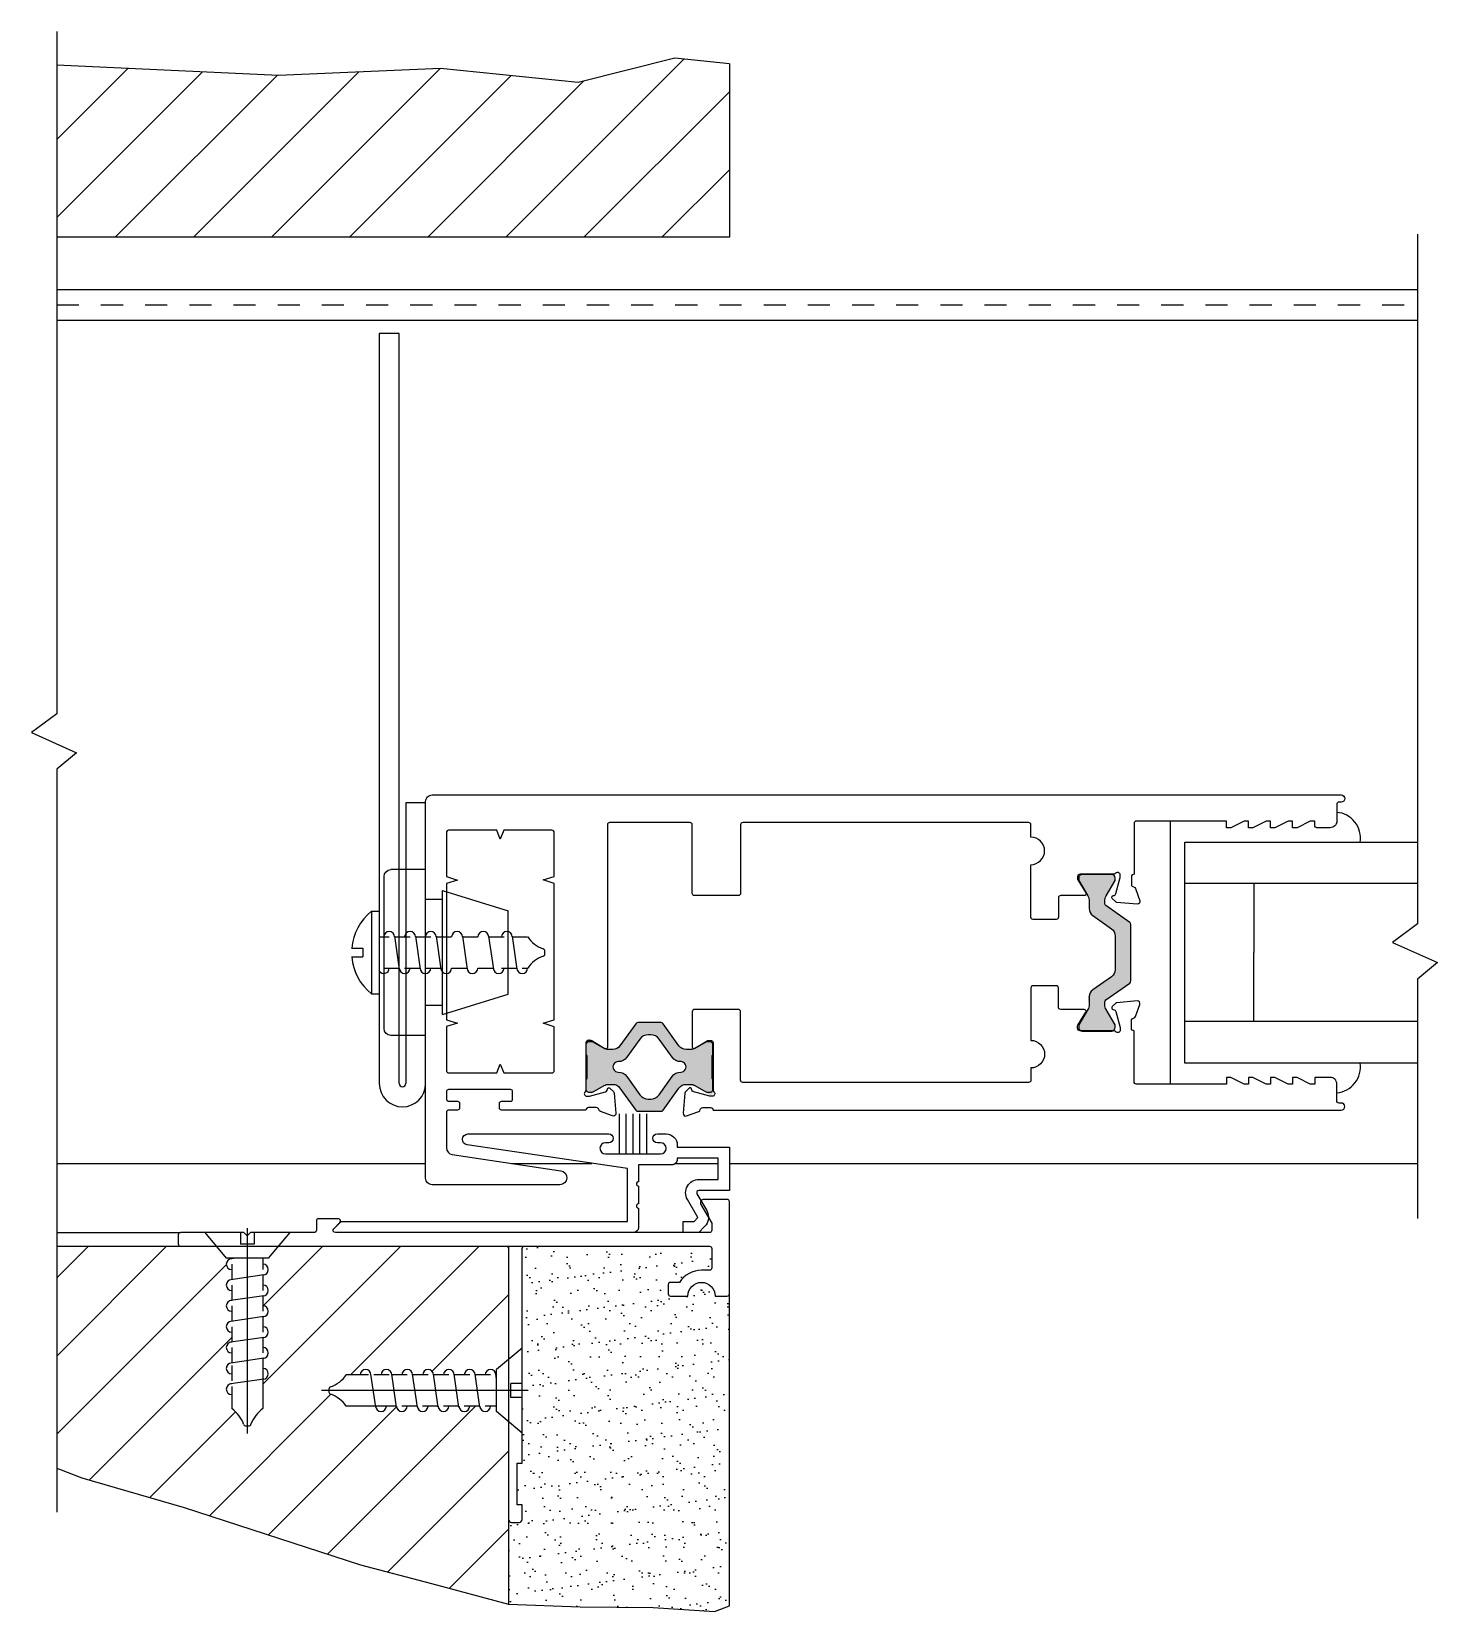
# Model space of a CAD drawing. Extents: x -7.7 to 55.8, y -21.7 to 30.1.
# Drawn here: x -6.02 to 0.35, y -21.69 to -14.54 of the extents above; entities that cross this region are included whole.
import ezdxf

# ---------------------------------------------------------------- set-up
doc = ezdxf.new("R2010")
doc.units = 0
doc.header["$LTSCALE"] = 0.25
doc.header["$MEASUREMENT"] = 0
doc.linetypes.add('HIDDEN', pattern=[0.375, 0.25, -0.125])
doc.layers.get('0').update_dxf_attribs({"linetype": 'CONTINUOUS'})
for name, color, linetype in [('ALUM-RED', 1, 'CONTINUOUS'), ('FRAME', 1, 'CONTINUOUS'), ('GLASS-VINYL', 7, 'CONTINUOUS'), ('I-STRUT', 7, 'CONTINUOUS'), ('MISC', 7, 'CONTINUOUS'), ('SILL-PAN', 7, 'CONTINUOUS'), ('VENT', 5, 'CONTINUOUS')]:
    doc.layers.add(name, color=color, linetype=linetype)

# ---------------------------------------------------------------- blocks, each defined once
blk = doc.blocks.new('A$C72B7364F')
at = {"linetype": 'Continuous'}
for p, q in [((0.0224, 0.0935), (0.0313, 0.0935)), ((0.0224, 0.0935), (0.0224, 0)), ((0.0313, 0.0935), (0.0313, 0)), ((0.0313, 0.0644), (0.0425, 0.0644)), ((0.0485, 0.0654), (0.0539, 0.028)), ((0.0487, 0.0644), (0.0661, 0.0644)), ((0.0721, 0.0654), (0.0775, 0.028)), ((0.0723, 0.0644), (0.0896, 0.0644)), ((0.0956, 0.0654), (0.1011, 0.028)), ((0.0958, 0.0644), (0.1132, 0.0644)), ((0.1253, 0.0654), (0.1307, 0.028)), ((0.1255, 0.0644), (0.1429, 0.0644)), ((0.155, 0.0654), (0.1604, 0.028)), ((0.1552, 0.0644), (0.1725, 0.0644)), ((0.1817, 0.0654), (0.1871, 0.028)), ((0.1819, 0.0644), (0.1992, 0.0644)), ((0, 0.0517), (0.0125, 0.0517)), ((0, 0.0418), (0.0125, 0.0418)), ((0.0125, 0.0517), (0.0125, 0.0418)), ((0.2188, 0.0451), (0.2188, 0.0484)), ((0.0364, 0.0291), (0.0539, 0.0291)), ((0.06, 0.0291), (0.0774, 0.0291)), ((0.0835, 0.0291), (0.101, 0.0291)), ((0.1132, 0.0291), (0.1306, 0.0291)), ((0.1429, 0.0291), (0.1603, 0.0291)), ((0.1696, 0.0291), (0.187, 0.0291)), ((0.1931, 0.0291), (0.1992, 0.0291)), ((0.0224, 0), (0.0313, 0))]:
    blk.add_line(p, q, dxfattribs=at)
for centre, radius, start, end in [((0.0599, 0.0467), 0.0599, 128.718, 175.226), ((0.0425, 0.0644), 0.00611, 0, 180), ((0.0661, 0.0644), 0.00611, 0, 180), ((0.0896, 0.0644), 0.00611, 0, 180), ((0.1193, 0.0644), 0.00611, 0, 180), ((0.149, 0.0644), 0.00611, 0, 180), ((0.1757, 0.0644), 0.00611, 0, 180), ((0.2302, 0.0864), 0.038, 215.4362, 249.2949), ((0.0599, 0.0467), 0.0599, 184.774, 231.282), ((0.2302, 0.0071), 0.038, 110.7051, 144.5638), ((0.2163, 0.0484), 0.00249, 0, 78.2349), ((0.2163, 0.0451), 0.00249, 281.7651, 0), ((0.0364, 0.0291), 0.00611, 212.4827, 0), ((0.06, 0.0291), 0.00611, 180, 0), ((0.06, 0.0291), 0.00611, 180, 0), ((0.0835, 0.0291), 0.00611, 180, 0), ((0.1071, 0.0291), 0.00611, 180, 0), ((0.1071, 0.0291), 0.00611, 180, 0), ((0.1367, 0.0291), 0.00611, 180, 0), ((0.1367, 0.0291), 0.00611, 180, 0), ((0.1664, 0.0291), 0.00611, 180, 0), ((0.1664, 0.0291), 0.00611, 180, 0), ((0.1931, 0.0291), 0.00611, 180, 0)]:
    blk.add_arc(centre, radius, start, end, dxfattribs=at)
blk = doc.blocks.new('A$C02B45EA9')
for p, q in [((0, 0.9089), (0.0973, 0.793)), ((0.1611, 0.9089), (0, 0.9089)), ((0.1611, 0.9089), (0.1611, 0.8568)), ((0.1924, 0.9287), (0.1924, 0)), ((0.2237, 0.9089), (0.2237, 0.8568)), ((0.3848, 0.9089), (0.2237, 0.9089)), ((0.3848, 0.9089), (0.2875, 0.793)), ((0.2875, 0.793), (0.0973, 0.793)), ((0.2237, 0.8568), (0.1611, 0.8568))]:
    blk.add_line(p, q)
at = {"linetype": 'Continuous'}
for p, q in [((0.142, 0.793), (0.1176, 0.7896)), ((0.1218, 0.793), (0.1218, 0.7899)), ((0.263, 0.793), (0.263, 0.7411)), ((0.2672, 0.717), (0.1176, 0.6953)), ((0.1218, 0.7655), (0.1218, 0.6957)), ((0.263, 0.7162), (0.263, 0.6468)), ((0.1218, 0.6712), (0.1218, 0.6014)), ((0.2672, 0.6227), (0.1176, 0.601)), ((0.1218, 0.5769), (0.1218, 0.5071)), ((0.263, 0.622), (0.263, 0.5525)), ((0.2672, 0.5284), (0.1176, 0.5067)), ((0.263, 0.5277), (0.263, 0.4582)), ((0.2672, 0.4342), (0.1176, 0.4125)), ((0.1218, 0.4827), (0.1218, 0.4128)), ((0.263, 0.4334), (0.263, 0.3639)), ((0.1218, 0.3884), (0.1218, 0.3186)), ((0.2672, 0.3399), (0.1176, 0.3182)), ((0.1218, 0.3071), (0.1218, 0.237)), ((0.263, 0.3391), (0.263, 0.237)), ((0.2672, 0.2456), (0.1176, 0.2239)), ((0.263, 0.2448), (0.263, 0.112)), ((0.1218, 0.2128), (0.1218, 0.112)), ((0.1856, 0.0339), (0.1992, 0.0339))]:
    blk.add_line(p, q, dxfattribs=at)
for centre, radius, start, end in [((0.1218, 0.7655), 0.0244, 90, 270), ((0.1218, 0.7655), 0.0244, 90, 270), ((0.263, 0.7411), 0.0244, 270, 90), ((0.1218, 0.6712), 0.0244, 90, 270), ((0.1218, 0.6712), 0.0244, 90, 270), ((0.263, 0.6468), 0.0244, 270, 90), ((0.1218, 0.5769), 0.0244, 90, 270), ((0.263, 0.5525), 0.0244, 270, 90), ((0.1218, 0.4827), 0.0244, 90, 270), ((0.1218, 0.4827), 0.0244, 90, 270), ((0.263, 0.4582), 0.0244, 270, 90), ((0.1218, 0.3884), 0.0244, 90, 270), ((0.263, 0.3639), 0.0244, 270, 90), ((0.1218, 0.2941), 0.0244, 90, 270), ((0.263, 0.2697), 0.0244, 270, 90), ((0.1218, 0.1998), 0.0244, 90, 270), ((0.0337, -0.0118), 0.152, 20.70508, 54.56379), ((0.3511, -0.0118), 0.152, 125.43621, 159.29492), ((0.1856, 0.0439), 0.00998, 191.76514, 270), ((0.1992, 0.0439), 0.00998, 270, 348.23486)]:
    blk.add_arc(centre, radius, start, end, dxfattribs=at)
blk = doc.blocks.new('A$C65D31368')
at = {"layer": 'MISC', "extrusion": (0, 0, -1), "xscale": 0.25, "yscale": 0.25, "zscale": -0.25}
blk.add_blockref('A$C02B45EA9', (-0.0962, 0), dxfattribs=at)
blk = doc.blocks.new('25064-18mmX6mm-I-STRUT')
at = {"layer": 'I-STRUT'}
h = blk.add_hatch(color=256, dxfattribs=at)
h.dxf.hatch_style = 1
h.paths.add_polyline_path([(-0.2205, 0.3535, 0.414214), (-0.2362, 0.3377, 0.469068), (-0.2352, 0.3257), (-0.189, 0.2457), (-0.189, 0.1993, 0.244698), (-0.1722, 0.167), (-0.0877, 0.1078, -0.244698), (-0.0709, 0.0756), (-0.0709, -0.0773, -0.244698), (-0.0877, -0.1095), (-0.1722, -0.1687, 0.384668), (-0.1922, -0.2176, -0.227519), (-0.1953, -0.2583), (-0.2352, -0.3274, 0.131652), (-0.2362, -0.3313, 0.640011), (-0.2205, -0.3552), (-0.0866, -0.3552, 0.414214), (-0.0709, -0.3394, 0.469068), (-0.0719, -0.3274), (-0.1181, -0.2474), (-0.1181, -0.2174), (-0.005, -0.1382, 0.244698), (0, -0.1285), (0, -0.1268), (0, 0.1268, 0.244698), (-0.005, 0.1365), (-0.1181, 0.2157), (-0.1181, 0.2457), (-0.0719, 0.3257, 0.131652), (-0.0709, 0.3296, 0.640011), (-0.0866, 0.3535)])
blk.add_lwpolyline([(0, -0.1299), (0, -0.1268), (0, 0.1268, 0.244698), (-0.005, 0.1365), (-0.1131, 0.2122, -0.244698), (-0.1181, 0.2218), (-0.1181, 0.233, -0.131652), (-0.1118, 0.2566), (-0.0719, 0.3257, 0.131652), (-0.0709, 0.3296), (-0.0709, 0.3377, 0.414214), (-0.0866, 0.3535), (-0.2205, 0.3535, 0.414214), (-0.2362, 0.3377), (-0.2362, 0.3296, 0.131652), (-0.2352, 0.3257), (-0.1953, 0.2566, -0.131652), (-0.189, 0.233), (-0.189, 0.1993, 0.244698), (-0.1722, 0.167), (-0.0877, 0.1078, -0.244698), (-0.0709, 0.0756), (-0.0709, -0.0773, -0.244698), (-0.0877, -0.1095), (-0.1722, -0.1687, 0.244698), (-0.189, -0.201), (-0.189, -0.2347, -0.131652), (-0.1953, -0.2583), (-0.2352, -0.3274, 0.131652), (-0.2362, -0.3313), (-0.2362, -0.3394, 0.414214), (-0.2205, -0.3552), (-0.0866, -0.3552, 0.414214), (-0.0709, -0.3394), (-0.0709, -0.3313, 0.131652), (-0.0719, -0.3274), (-0.1118, -0.2583, -0.131652), (-0.1181, -0.2347), (-0.1181, -0.2235, -0.244698), (-0.1131, -0.2139), (-0.005, -0.1382, 0.244698), (0, -0.1285)], format="xyb", dxfattribs=at)
blk = doc.blocks.new('25065-14.6mmX10.2mm-I-STRUT')
at = {"layer": 'I-STRUT'}
h = blk.add_hatch(color=256, dxfattribs=at)
h.dxf.hatch_style = 1
h.paths.add_polyline_path([(-0.2213, 0.1958, 0.242889), (-0.2309, 0.2008), (-0.2835, 0.2008), (-0.336, 0.2008, 0.242889), (-0.3456, 0.1958), (-0.417, 0.0953, -0.242889), (-0.4491, 0.0787), (-0.4802, 0.0787), (-0.5378, 0.112, 0.131652), (-0.5437, 0.1136, 1.253406), (-0.5709, 0.1018), (-0.5709, 0.0591), (-0.5708, 0.0584, 0.217301), (-0.5669, 0.0512), (-0.5669, -0.0512), (-0.5709, -0.1018, 0.414214), (-0.5591, -0.1136, 0.629762), (-0.5378, -0.112), (-0.4802, -0.0787), (-0.4491, -0.0787, -0.242889), (-0.417, -0.0953), (-0.3456, -0.1958, 0.242889), (-0.336, -0.2008), (-0.2835, -0.2008), (-0.2309, -0.2008, 0.242889), (-0.2213, -0.1958), (-0.1499, -0.0953, -0.242889), (-0.1178, -0.0787), (-0.0867, -0.0787), (-0.0291, -0.112, 0.131652), (-0.0232, -0.1136, 1.253406), (0.0039, -0.1018), (0.0039, -0.0591), (0.0039, -0.0584, 0.217301), (0, -0.0512), (0, 0.0512), (0.0039, 0.1018, 0.414214), (-0.0079, 0.1136, 0.629762), (-0.0291, 0.112), (-0.0867, 0.0787), (-0.1178, 0.0787, -0.242889), (-0.1499, 0.0953)])
h.paths.add_polyline_path([(-0.2392, 0.1261), (-0.1807, 0.0438, 0.244669), (-0.1419, 0.0239, -1.006741), (-0.1419, -0.0234, 0.244669), (-0.1807, -0.0432), (-0.2392, -0.1255, -0.242889), (-0.2777, -0.1454), (-0.2835, -0.1454), (-0.2892, -0.1454, -0.242889), (-0.3277, -0.1255), (-0.3862, -0.0432, 0.244669), (-0.425, -0.0234, -1.006741), (-0.425, 0.0239, 0.244669), (-0.3862, 0.0438), (-0.3277, 0.1261, -0.242889), (-0.2892, 0.1459), (-0.2835, 0.1459), (-0.2777, 0.1459, -0.242889)], flags=16)
for points in [[(-0.5709, -0.0591), (-0.5709, -0.1018, 0.414214), (-0.5591, -0.1136), (-0.5437, -0.1136, 0.131652), (-0.5378, -0.112), (-0.4893, -0.084, -0.131652), (-0.4697, -0.0787), (-0.4491, -0.0787, -0.242889), (-0.417, -0.0953), (-0.3456, -0.1958, 0.242889), (-0.336, -0.2008), (-0.2835, -0.2008), (-0.2309, -0.2008, 0.242889), (-0.2213, -0.1958), (-0.1499, -0.0953, -0.242889), (-0.1178, -0.0787), (-0.0973, -0.0787, -0.131652), (-0.0776, -0.084), (-0.0291, -0.112, 0.131652), (-0.0232, -0.1136), (-0.0079, -0.1136, 0.414214), (0.0039, -0.1018), (0.0039, -0.0591, 0.236068), (0, -0.0512), (0, 0.0512, 0.236068), (0.0039, 0.0591), (0.0039, 0.1018, 0.414214), (-0.0079, 0.1136), (-0.0232, 0.1136, 0.131652), (-0.0291, 0.112), (-0.0776, 0.084, -0.131652), (-0.0973, 0.0787), (-0.1178, 0.0787, -0.242889), (-0.1499, 0.0953), (-0.2213, 0.1958, 0.242889), (-0.2309, 0.2008), (-0.2835, 0.2008), (-0.336, 0.2008, 0.242889), (-0.3456, 0.1958), (-0.417, 0.0953, -0.242889), (-0.4491, 0.0787), (-0.4697, 0.0787, -0.131652), (-0.4893, 0.084), (-0.5378, 0.112, 0.131652), (-0.5437, 0.1136), (-0.5591, 0.1136, 0.414214), (-0.5709, 0.1018), (-0.5709, 0.0591, 0.236068), (-0.5669, 0.0512), (-0.5669, -0.0512, 0.236068)], [(-0.425, -0.0234, -0.244669), (-0.3862, -0.0432), (-0.3277, -0.1255, 0.242889), (-0.2892, -0.1454), (-0.2835, -0.1454), (-0.2777, -0.1454, 0.242889), (-0.2392, -0.1255), (-0.1807, -0.0432, -0.244669), (-0.1419, -0.0234, 1.006741), (-0.1419, 0.0239, -0.244669), (-0.1807, 0.0438), (-0.2392, 0.1261, 0.242889), (-0.2777, 0.1459), (-0.2835, 0.1459), (-0.2892, 0.1459, 0.242889), (-0.3277, 0.1261), (-0.3862, 0.0438, -0.244669), (-0.425, 0.0239, 1.006741)]]:
    blk.add_lwpolyline(points, format="xyb", close=True, dxfattribs=at)
blk = doc.blocks.new('3778-2.75in_Thermal_Sightline_Interlocker')
for points in [[(0.8572, 0.671), (0.8572, 0.595, -0.414214), (0.8272, 0.565), (0.7672, 0.565, -0.414214), (0.7572, 0.575), (0.7572, 0.595), (0.7372, 0.595), (0.6772, 0.565), (0.6572, 0.565), (0.6572, 0.595), (0.6372, 0.595), (0.5772, 0.565), (0.5572, 0.565), (0.5572, 0.595), (0.5372, 0.595), (0.4772, 0.565), (0.4572, 0.565), (0.4572, 0.595), (0.4372, 0.595), (0.3772, 0.565), (0.3572, 0.565), (0.3572, 0.595), (-0.0508, 0.595, 0.414214), (-0.0608, 0.585), (-0.0608, 0.3545, 0.414214), (-0.0724, 0.3429), (-0.0724, 0.308, 0.359508), (-0.063, 0.2966, -0.263725), (-0.0542, 0.2892), (-0.0344, 0.2346), (-0.0344, 0.2345, -0.548619), (-0.0463, 0.219), (-0.1379, 0.227, -0.176327), (-0.1451, 0.2304), (-0.1592, 0.2444, -0.57735), (-0.1557, 0.2574), (-0.1513, 0.2586, 0.267949), (-0.1431, 0.2668), (-0.1238, 0.339, 0.065543), (-0.1234, 0.342), (-0.1234, 0.3506, 0.6885), (-0.1437, 0.3584, -0.213422), (-0.1523, 0.3545), (-0.3048, 0.3545, 0.414214), (-0.3164, 0.3429), (-0.3164, 0.3343, 0.137872), (-0.3147, 0.3283), (-0.279, 0.2699, -0.585524), (-0.2859, 0.2577), (-0.3929, 0.2577, 0.414214), (-0.4029, 0.2477), (-0.4029, 0.16, -0.414214), (-0.4129, 0.15), (-0.5179, 0.15, -0.414214), (-0.5279, 0.16), (-0.5279, 0.3975, 1), (-0.5279, 0.5225), (-0.5279, 0.578, 0.414214), (-0.5379, 0.588), (-1.832, 0.588, 0.414214), (-1.842, 0.578), (-1.842, 0.2677, -0.414214), (-1.852, 0.2577), (-2.0508, 0.2577, -0.414214), (-2.0608, 0.2677), (-2.0608, 0.578, 0.414214), (-2.0708, 0.588), (-2.4349, 0.588, 0.414214), (-2.4449, 0.578), (-2.4449, -0.4286, -0.585524), (-2.4567, -0.4352), (-2.5155, -0.3993, 0.137872), (-2.5216, -0.3976), (-2.5301, -0.3976, 0.414214), (-2.5418, -0.4092), (-2.5418, -0.6214, -0.213422), (-2.5456, -0.6301, 0.6885), (-2.5379, -0.6504), (-2.5293, -0.6504, 0.065543), (-2.5263, -0.65), (-2.4541, -0.6306, 0.267949), (-2.4458, -0.6224), (-2.4447, -0.618, -0.57735), (-2.4317, -0.6146), (-2.4176, -0.6287, -0.176327), (-2.4143, -0.6359), (-2.4062, -0.7275, -0.548619), (-2.4218, -0.7394), (-2.4219, -0.7394), (-2.4764, -0.7195, -0.263725), (-2.4839, -0.7108, 0.359508), (-2.4953, -0.7014), (-2.5301, -0.7014, 0.414214), (-2.5418, -0.713), (-2.9238, -0.713, -0.414214), (-2.9338, -0.703), (-2.9338, -0.683, -0.414214), (-2.9238, -0.673), (-2.8838, -0.673, 0.414214), (-2.8738, -0.663), (-2.8738, -0.63, 0.414214), (-2.8838, -0.62), (-3.1638, -0.62, 0.414214), (-3.1738, -0.63), (-3.1738, -0.663, 0.414214), (-3.1638, -0.673), (-3.1238, -0.673, -0.414214), (-3.1138, -0.683), (-3.1138, -0.703, -0.414214), (-3.1238, -0.713), (-3.1638, -0.713, 0.414214), (-3.1738, -0.723), (-3.1738, -0.8841, 0.3714), (-3.1482, -0.9138), (-2.6559, -0.9874, -0.928445), (-2.6607, -1.051), (-3.2378, -1.051, -0.414214), (-3.2678, -1.021), (-3.2678, 0.683, -0.414214), (-3.2378, 0.713), (0.8772, 0.713, -1), (0.8772, 0.681), (0.8672, 0.681, 0.414214)], [(-3.1738, 0.3435), (-3.1233, 0.328), (-3.1738, 0.3125), (-3.1738, -0.3045), (-3.1233, -0.32), (-3.1738, -0.3355), (-3.1738, -0.535, 0.414214), (-3.1638, -0.545), (-2.9451, -0.545), (-2.9296, -0.505), (-2.9141, -0.545), (-2.6958, -0.545, 0.414214), (-2.6858, -0.535), (-2.6858, -0.3356), (-2.7363, -0.3203), (-2.6858, -0.305), (-2.6858, 0.313), (-2.7363, 0.3283), (-2.6858, 0.3436), (-2.6858, 0.543, 0.414214), (-2.6958, 0.553), (-2.9141, 0.553), (-2.9296, 0.513), (-2.9451, 0.553), (-3.1638, 0.553, 0.414214), (-3.1738, 0.543)], [(0.8672, -0.681, -0.414214), (0.8572, -0.671), (0.8572, -0.595, 0.414214), (0.8272, -0.565), (0.7572, -0.565), (0.7572, -0.595), (0.7372, -0.595), (0.6772, -0.565), (0.6572, -0.565), (0.6572, -0.595), (0.6372, -0.595), (0.5772, -0.565), (0.5572, -0.565), (0.5572, -0.595), (0.5372, -0.595), (0.4772, -0.565), (0.4572, -0.565), (0.4572, -0.595), (0.4372, -0.595), (0.3772, -0.565), (0.3572, -0.565), (0.3572, -0.595), (-0.0508, -0.595, -0.414214), (-0.0608, -0.585), (-0.0608, -0.3545, -0.414214), (-0.0724, -0.3429), (-0.0724, -0.308, -0.359508), (-0.063, -0.2966, 0.263725), (-0.0542, -0.2892), (-0.0344, -0.2346), (-0.0344, -0.2345, 0.548619), (-0.0463, -0.219), (-0.1379, -0.227, 0.176327), (-0.1451, -0.2304), (-0.1592, -0.2444, 0.57735), (-0.1557, -0.2574), (-0.1513, -0.2586, -0.267949), (-0.1431, -0.2668), (-0.1238, -0.339, -0.065543), (-0.1234, -0.342), (-0.1234, -0.3506, -0.6885), (-0.1437, -0.3584, 0.213422), (-0.1523, -0.3545), (-0.3048, -0.3545, -0.414214), (-0.3164, -0.3429), (-0.3164, -0.3343, -0.137872), (-0.3147, -0.3283), (-0.279, -0.2699, 0.585524), (-0.2859, -0.2577), (-0.3929, -0.2577, -0.414214), (-0.4029, -0.2477), (-0.4029, -0.16, 0.414214), (-0.4129, -0.15), (-0.5179, -0.15, 0.414214), (-0.5279, -0.16), (-0.5279, -0.3975, -1), (-0.5279, -0.5225), (-0.5279, -0.578, -0.414214), (-0.5379, -0.588), (-1.832, -0.588, -0.414214), (-1.842, -0.578), (-1.842, -0.2677, 0.414214), (-1.852, -0.2577), (-2.0508, -0.2577, 0.414214), (-2.0608, -0.2677), (-2.0608, -0.4266, 0.585524), (-2.0486, -0.4334), (-1.9926, -0.3993, -0.137872), (-1.9866, -0.3976), (-1.978, -0.3976, -0.414214), (-1.9664, -0.4092), (-1.9664, -0.6214, 0.213422), (-1.9625, -0.6301, -0.6885), (-1.9703, -0.6504), (-1.9789, -0.6504, -0.065543), (-1.9819, -0.65), (-2.0541, -0.6306, -0.267949), (-2.0623, -0.6224), (-2.0635, -0.618, 0.57735), (-2.0764, -0.6146), (-2.0905, -0.6287, 0.176327), (-2.0939, -0.6359), (-2.1019, -0.7275, 0.548619), (-2.0864, -0.7394), (-2.0863, -0.7394), (-2.0317, -0.7195, 0.263725), (-2.0243, -0.7108, -0.359508), (-2.0129, -0.7014), (-1.978, -0.7014, -0.414214), (-1.9664, -0.713), (0.8772, -0.713, 1), (0.8772, -0.681)]]:
    blk.add_lwpolyline(points, format="xyb", close=True)
at = {"layer": 'I-STRUT'}
for name, p in [('25064-18mmX6mm-I-STRUT', (-0.075, 0)), ('25065-14.6mmX10.2mm-I-STRUT', (-1.9709, -0.5178))]:
    blk.add_blockref(name, p, dxfattribs=at)
blk = doc.blocks.new('A$C1D443341')
for p, q in [((0, 0.719), (0, 0.031)), ((0.188, 0.75), (0.031, 0.75)), ((0.188, 0.75), (0.188, 0)), ((0.264, 0.656), (0.562, 0.563)), ((0.264, 0.656), (0.264, 0.094)), ((0.264, 0.615), (0.188, 0.615)), ((0.562, 0.563), (0.562, 0.187)), ((0.264, 0.094), (0.562, 0.187)), ((0.264, 0.135), (0.188, 0.135)), ((0.188, 0), (0.031, 0))]:
    blk.add_line(p, q)
for centre, start, end in [((0.031, 0.719), 90, 180), ((0.031, 0.031), 180, 270)]:
    blk.add_arc(centre, 0.031, start, end)

msp = doc.modelspace()

# ---------------------------------------------------------------- hatches: boundary and pattern name
at = {"layer": 'MISC'}
h = msp.add_hatch(dxfattribs=at)
h.set_pattern_fill('ANSI31', color=256, scale=2, style=0)
h.set_pattern_definition([(45, (-25.85586, -37.1004), (-0.1767767, 0.1767767), [])])
h.paths.add_polyline_path([(-4.89945, -14.73649), (-5.90304, -14.68973), (-5.90304, -15.46856), (-2.85834, -15.46856), (-2.85834, -14.68371), (-3.10552, -14.65856), (-3.5423, -14.76767), (-4.16628, -14.70532)])
h = msp.add_hatch(dxfattribs=at)
h.set_pattern_fill('ANSI31', color=256, scale=2, style=0)
h.set_pattern_definition([(45, (-25.20207, -37.70945), (-0.1767767, 0.1767767), [])])
edge = h.paths.add_edge_path()
edge.add_line((-5.79008, -21.08335), (-5.32675, -21.21652))
edge.add_line((-5.32675, -21.21652), (-4.52843, -21.47651))
edge.add_line((-4.52843, -21.47651), (-4.20623, -21.56031))
edge.add_line((-4.20623, -21.56031), (-3.85824, -21.65405))
edge.add_line((-3.85824, -21.65405), (-3.85824, -20.82797))
edge.add_line((-3.85824, -20.82797), (-3.91198, -20.78288))
edge.add_line((-3.91198, -20.78288), (-3.91198, -20.75833))
edge.add_line((-3.91198, -20.75833), (-3.93952, -20.75833))
edge.add_arc((-3.96396, -20.75833), 0.02444, 186.508147, 360, ccw=False)
edge.add_line((-3.98825, -20.7611), (-3.98865, -20.75833))
edge.add_line((-3.98865, -20.75833), (-4.0338, -20.75833))
edge.add_arc((-4.05824, -20.75833), 0.02444, 186.508147, 360, ccw=False)
edge.add_line((-4.08253, -20.7611), (-4.08293, -20.75833))
edge.add_line((-4.08293, -20.75833), (-4.12808, -20.75833))
edge.add_arc((-4.15252, -20.75833), 0.02444, 186.508147, 360, ccw=False)
edge.add_line((-4.17681, -20.7611), (-4.17721, -20.75833))
edge.add_line((-4.17721, -20.75833), (-4.22236, -20.75833))
edge.add_arc((-4.2468, -20.75833), 0.02444, 186.508147, 360, ccw=False)
edge.add_line((-4.27109, -20.7611), (-4.27149, -20.75833))
edge.add_line((-4.27149, -20.75833), (-4.31664, -20.75833))
edge.add_arc((-4.34108, -20.75833), 0.02444, 186.508147, 360, ccw=False)
edge.add_line((-4.36537, -20.7611), (-4.36577, -20.75833))
edge.add_line((-4.36577, -20.75833), (-4.41092, -20.75833))
edge.add_arc((-4.43536, -20.75833), 0.02444, 186.508147, 360, ccw=False)
edge.add_line((-4.45965, -20.7611), (-4.46005, -20.75833))
edge.add_line((-4.46005, -20.75833), (-4.46804, -20.75833))
edge.add_line((-4.46804, -20.75833), (-4.59304, -20.75833))
edge.add_arc((-4.71687, -20.84645), 0.15198, 35.436208, 69.294922)
edge.add_arc((-4.6611, -20.69452), 0.00998, 180, 258.234857, ccw=False)
edge.add_line((-4.67108, -20.69452), (-4.67108, -20.68096))
edge.add_arc((-4.6611, -20.68096), 0.00998, 101.765143, 180, ccw=False)
edge.add_arc((-4.71687, -20.52902), 0.15198, 290.705078, 324.563792)
edge.add_line((-4.59304, -20.61714), (-4.52964, -20.61714))
edge.add_arc((-4.5052, -20.61714), 0.02444, 6.508147, 180, ccw=False)
edge.add_line((-4.48091, -20.61437), (-4.47028, -20.68774))
edge.add_line((-4.47028, -20.68774), (-4.376, -20.68774))
edge.add_line((-4.376, -20.68774), (-4.38623, -20.61714))
edge.add_line((-4.38623, -20.61714), (-4.38647, -20.61714))
edge.add_arc((-4.41092, -20.61714), 0.02444, 360, 366.508147)
edge.add_line((-4.38663, -20.61437), (-4.38685, -20.6129))
edge.add_arc((-4.41092, -20.61714), 0.02444, 6.508147, 9.984923, ccw=False)
edge.add_line((-4.38663, -20.61437), (-4.38623, -20.61714))
edge.add_line((-4.38623, -20.61714), (-4.34108, -20.61714))
edge.add_arc((-4.31664, -20.61714), 0.02444, 6.508147, 180, ccw=False)
edge.add_line((-4.29235, -20.61437), (-4.29195, -20.61714))
edge.add_line((-4.29195, -20.61714), (-4.2468, -20.61714))
edge.add_arc((-4.22236, -20.61714), 0.02444, 6.508147, 180, ccw=False)
edge.add_line((-4.19807, -20.61437), (-4.19767, -20.61714))
edge.add_line((-4.19767, -20.61714), (-4.15252, -20.61714))
edge.add_arc((-4.12808, -20.61714), 0.02444, 6.508147, 180, ccw=False)
edge.add_line((-4.10379, -20.61437), (-4.10339, -20.61714))
edge.add_line((-4.10339, -20.61714), (-4.05824, -20.61714))
edge.add_arc((-4.0338, -20.61714), 0.02444, 6.508147, 180, ccw=False)
edge.add_line((-4.00952, -20.61437), (-4.00911, -20.61714))
edge.add_line((-4.00911, -20.61714), (-3.96396, -20.61714))
edge.add_arc((-3.93952, -20.61714), 0.02444, 6.207693, 180, ccw=False)
edge.add_line((-3.91522, -20.6145), (-3.91485, -20.61714))
edge.add_line((-3.91485, -20.61714), (-3.91198, -20.61714))
edge.add_line((-3.91198, -20.61714), (-3.91198, -20.59259))
edge.add_line((-3.91198, -20.59259), (-3.85824, -20.5475))
edge.add_line((-3.85824, -20.5475), (-3.85824, -20.04456))
edge.add_arc((-3.86824, -20.04456), 0.01, 360, 450)
edge.add_line((-3.86824, -20.03456), (-4.90028, -20.03456))
edge.add_line((-4.90028, -20.03456), (-4.94551, -20.08847))
edge.add_line((-4.94551, -20.08847), (-4.97006, -20.08847))
edge.add_line((-4.97006, -20.08847), (-4.97006, -20.11601))
edge.add_arc((-4.97006, -20.14045), 0.02444, -83.491853, 90, ccw=False)
edge.add_line((-4.96729, -20.16474), (-4.97006, -20.16514))
edge.add_line((-4.97006, -20.16514), (-4.97006, -20.21029))
edge.add_arc((-4.97006, -20.23473), 0.02444, -83.491853, 90, ccw=False)
edge.add_line((-4.96729, -20.25902), (-4.97006, -20.25942))
edge.add_line((-4.97006, -20.25942), (-4.97006, -20.30457))
edge.add_arc((-4.97006, -20.32901), 0.02444, -83.491853, 90, ccw=False)
edge.add_line((-4.96729, -20.3533), (-4.97006, -20.3537))
edge.add_line((-4.97006, -20.3537), (-4.97006, -20.39885))
edge.add_arc((-4.97006, -20.42329), 0.02444, -83.491853, 90, ccw=False)
edge.add_line((-4.96729, -20.44758), (-4.97006, -20.44798))
edge.add_line((-4.97006, -20.44798), (-4.97006, -20.49313))
edge.add_arc((-4.97006, -20.51757), 0.02444, -83.491853, 90, ccw=False)
edge.add_line((-4.96729, -20.54186), (-4.97006, -20.54226))
edge.add_line((-4.97006, -20.54226), (-4.97006, -20.58741))
edge.add_arc((-4.97006, -20.61185), 0.02444, -83.491853, 90, ccw=False)
edge.add_line((-4.96729, -20.63614), (-4.97006, -20.63654))
edge.add_line((-4.97006, -20.63654), (-4.97006, -20.64453))
edge.add_line((-4.97006, -20.64453), (-4.97006, -20.76953))
edge.add_arc((-4.88194, -20.89336), 0.15198, 125.436208, 159.294922)
edge.add_arc((-5.03387, -20.83759), 0.00998, 270, 348.234857, ccw=False)
edge.add_line((-5.03387, -20.84757), (-5.04743, -20.84757))
edge.add_arc((-5.04743, -20.83759), 0.00998, 191.765143, 270, ccw=False)
edge.add_arc((-5.19937, -20.89336), 0.15198, 20.705078, 54.563792)
edge.add_line((-5.11125, -20.76953), (-5.11125, -20.70613))
edge.add_arc((-5.11125, -20.68169), 0.02444, 96.508147, 270, ccw=False)
edge.add_line((-5.11402, -20.6574), (-5.04065, -20.64677))
edge.add_line((-5.04065, -20.64677), (-5.04065, -20.55249))
edge.add_line((-5.04065, -20.55249), (-5.11125, -20.56272))
edge.add_line((-5.11125, -20.56272), (-5.11125, -20.56296))
edge.add_arc((-5.11125, -20.58741), 0.02444, 90, 96.508147)
edge.add_line((-5.11402, -20.56312), (-5.11548, -20.56333))
edge.add_arc((-5.11125, -20.58741), 0.02444, 96.508147, 99.984923, ccw=False)
edge.add_line((-5.11402, -20.56312), (-5.11125, -20.56272))
edge.add_line((-5.11125, -20.56272), (-5.11125, -20.51757))
edge.add_arc((-5.11125, -20.49313), 0.02444, 96.508147, 270, ccw=False)
edge.add_line((-5.11402, -20.46884), (-5.11125, -20.46844))
edge.add_line((-5.11125, -20.46844), (-5.11125, -20.42329))
edge.add_arc((-5.11125, -20.39885), 0.02444, 96.508147, 270, ccw=False)
edge.add_line((-5.11402, -20.37456), (-5.11125, -20.37416))
edge.add_line((-5.11125, -20.37416), (-5.11125, -20.32901))
edge.add_arc((-5.11125, -20.30457), 0.02444, 96.508147, 270, ccw=False)
edge.add_line((-5.11402, -20.28028), (-5.11125, -20.27988))
edge.add_line((-5.11125, -20.27988), (-5.11125, -20.23473))
edge.add_arc((-5.11125, -20.21029), 0.02444, 96.508147, 270, ccw=False)
edge.add_line((-5.11402, -20.18601), (-5.11125, -20.1856))
edge.add_line((-5.11125, -20.1856), (-5.11125, -20.14045))
edge.add_arc((-5.11125, -20.11601), 0.02444, 96.207693, 270, ccw=False)
edge.add_line((-5.11389, -20.09171), (-5.11125, -20.09134))
edge.add_line((-5.11125, -20.09134), (-5.11125, -20.08847))
edge.add_line((-5.11125, -20.08847), (-5.13579, -20.08847))
edge.add_line((-5.13579, -20.08847), (-5.18103, -20.03456))
edge.add_line((-5.18103, -20.03456), (-5.34315, -20.03456))
edge.add_line((-5.34315, -20.03456), (-5.90304, -20.03456))
edge.add_line((-5.90304, -20.03456), (-5.90304, -21.0389))
edge.add_line((-5.90304, -21.0389), (-5.79008, -21.08335))
h = msp.add_hatch(dxfattribs=at)
h.set_pattern_fill('AR-SAND', color=256, scale=0.06, style=0)
h.set_pattern_definition([(37.5, (-24.76143, -35.08175), (-0.0037796, 0.11560943), [0, -0.0912, 0, -0.102, 0, -0.0975]), (7.5, (-24.76143, -35.08175), (0.1061866, 0.1693288), [0, -0.0492, 0, -0.0822, 0, -0.0315]), (327.5, (-24.83523, -35.08175), (0.1868485, 0.00033954), [0, -0.03, 0, -0.108, 0, -0.141]), (317.5, (-24.83523, -35.08175), (0.1803676, 0.0526605), [0, -0.015, 0, -0.0708, 0, -0.081])])
h.paths.add_polyline_path([(-2.85834, -20.26008), (-2.92234, -20.26008, 1), (-3.04634, -20.26008), (-3.13524, -20.26008), (-3.13524, -20.19808), (-3.08356, -20.19808, -0.2586191), (-2.98434, -20.14308), (-2.94833, -20.14308, 0.4142136), (-2.93833, -20.13308), (-2.93833, -20.04456, 0.4142136), (-2.94833, -20.03456), (-3.78625, -20.03456, 0.4142136), (-3.79624, -20.04456), (-3.79624, -20.49534), (-3.79608, -20.49534), (-3.79608, -20.68774), (-3.79624, -20.68774), (-3.79624, -20.71903), (-3.79608, -20.71903), (-3.79608, -20.88013), (-3.79624, -20.88013), (-3.79624, -21.01646), (-3.81824, -21.01646), (-3.81824, -21.20444), (-3.79624, -21.20444), (-3.79624, -21.28443), (-3.85824, -21.28443), (-3.85824, -21.65405), (-3.85818, -21.65407), (-3.53351, -21.66675), (-3.20367, -21.66988), (-2.9249, -21.6872), (-2.85834, -21.66154)])

# ---------------------------------------------------------------- linework, layer by layer
for p, q in [((-2.85834, -14.68371), (-2.85834, -15.46856)), ((-3.85824, -20.03456), (-3.85824, -21.65405)), ((-2.85834, -21.66154), (-2.85834, -20.25008))]:
    msp.add_line(p, q)
at = {"color": 7}
for p, q in [((0.25743, -18.39305), (-0.79587, -18.39305)), ((-0.48337, -18.39305), (-0.48337, -18.70555)), ((-0.48337, -19.01805), (-0.48337, -18.70555)), ((0.25743, -19.01805), (-0.79587, -19.01805)), ((-3.35637, -19.61657), (-3.35637, -19.43626)), ((-3.32537, -19.61657), (-3.32537, -19.43626)), ((-3.29437, -19.61657), (-3.29437, -19.43626)), ((-3.26337, -19.61657), (-3.26337, -19.43626)), ((-3.23237, -19.61657), (-3.23237, -19.43626))]:
    msp.add_line(p, q, dxfattribs=at)
msp.add_lwpolyline([(0.25743, -19.20555), (-0.79587, -19.20555), (-0.79587, -18.70555), (-0.79587, -18.20555), (0.25743, -18.20555)], dxfattribs=at)
for centre, start, end in [((-0.11772, -18.18691), 350.758958, 85.377335), ((-0.11772, -19.22419), 274.622665, 9.241042)]:
    msp.add_arc(centre, 0.11608, start, end)
at = {"layer": 'ALUM-RED'}
for p, q in [((-4.44337, -15.90375), (-4.44337, -19.29875)), ((-4.35337, -15.90375), (-4.44337, -15.90375)), ((-4.35337, -19.29875), (-4.35337, -15.90375)), ((-4.23337, -18.02875), (-4.32337, -18.02875)), ((-4.32337, -18.02875), (-4.32337, -19.29875)), ((-4.23337, -19.29875), (-4.23337, -18.02875))]:
    msp.add_line(p, q, dxfattribs=at)
for radius in [0.105, 0.015]:
    msp.add_arc((-4.33837, -19.29875), radius, 180, 0, dxfattribs=at)
at = {"layer": 'FRAME', "lineweight": 25}
for points in [[(-2.99623, -19.73257), (-2.90837, -19.73257), (-2.90837, -19.63657), (-3.09437, -19.63657), (-3.09437, -19.64157, -0.4142136), (-3.11937, -19.66657), (-3.26904, -19.66657), (-3.26904, -19.74257, 1), (-3.26904, -19.76257), (-3.26904, -19.84257, 1), (-3.26904, -19.86257), (-3.26904, -19.94757, -0.4142136), (-3.29404, -19.97257), (-4.64204, -19.97257, -0.6681786), (-4.64911, -19.95549), (-4.61618, -19.92257), (-3.31904, -19.92257), (-3.31904, -19.68357), (-4.04546, -19.5763, -0.9292573), (-4.04181, -19.52657), (-3.40437, -19.52657, -1), (-3.40437, -19.56657), (-3.41937, -19.56657, 1), (-3.41937, -19.61657), (-3.16937, -19.61657, 1), (-3.16937, -19.56657), (-3.18437, -19.56657, -1), (-3.18437, -19.52657), (-3.14437, -19.52657, -0.4142136), (-3.09437, -19.57657), (-3.09437, -19.58657), (-2.85837, -19.58657), (-2.85837, -19.78257), (-2.99623, -19.78257, 0.5773503), (-3.00489, -19.79757), (-2.96094, -19.87369, -0.3394543), (-2.97047, -19.94612), (-2.99692, -19.97257), (-3.06792, -19.97257), (-3.06792, -19.92257), (-3.01763, -19.92257), (-3.0004, -19.90534), (-3.04819, -19.82257, -0.5773503)], [(-2.93833, -20.04456), (-2.93833, -20.13308, -0.4142136), (-2.94833, -20.14308), (-2.98434, -20.14308, 0.2586191), (-3.08356, -20.19808), (-3.12524, -20.19808, 0.4142136), (-3.13524, -20.20808), (-3.13524, -20.25008, 0.4142136), (-3.12524, -20.26008), (-3.04634, -20.26008, -1), (-2.92234, -20.26008), (-2.86834, -20.26008, 0.4142136), (-2.85834, -20.25008), (-2.85834, -19.83258, 0.414214), (-2.86834, -19.82258), (-2.97433, -19.82258, 0.57735), (-2.98732, -19.84508), (-2.93833, -19.92992), (-2.93833, -19.96257, -0.4142136), (-2.94833, -19.97257), (-4.64202, -19.97257, -0.6681786), (-4.64909, -19.9555), (-4.62123, -19.92764, 0.6681786), (-4.6283, -19.91057), (-4.71815, -19.91057, 0.4142136), (-4.72815, -19.92057), (-4.72815, -19.96257, -0.4142136), (-4.73815, -19.97257), (-5.02565, -19.97257), (-5.04065, -19.98757), (-5.05565, -19.97257), (-5.34315, -19.97257, 0.4142136), (-5.35315, -19.98257), (-5.35315, -20.02456, 0.4142136), (-5.34315, -20.03456), (-3.86824, -20.03456, -0.4142136), (-3.85824, -20.04456), (-3.85824, -21.2711, 0.4142136), (-3.84491, -21.28443), (-3.80958, -21.28443, 0.4142136), (-3.79624, -21.2711), (-3.79624, -21.20444), (-3.81824, -21.20444), (-3.81824, -21.01646), (-3.79624, -21.01646), (-3.79624, -20.04456, -0.4142136), (-3.78625, -20.03456), (-2.94833, -20.03456, -0.4142136)]]:
    msp.add_lwpolyline(points, format="xyb", close=True, dxfattribs=at)
at = {"layer": 'GLASS-VINYL', "color": 7}
msp.add_line((-0.86087, -19.30055), (-0.86087, -18.11055), dxfattribs=at)
at = {"layer": 'MISC'}
for p, q in [((-5.90304, -14.53805), (-5.90304, -17.62563)), ((-2.85834, -15.46856), (-5.90304, -15.46856)), ((-5.90304, -17.62563), (-6.01728, -17.70989)), ((-6.01728, -17.70989), (-5.8134, -17.80135)), ((-5.8134, -17.80135), (-5.90304, -17.87563)), ((-5.90304, -17.87563), (-5.90304, -21.23861)), ((-5.90304, -20.03456), (-2.94833, -20.03456))]:
    msp.add_line(p, q, dxfattribs=at)
for points in [[(-2.85834, -14.68371), (-3.10552, -14.65856), (-3.5423, -14.76767), (-4.16628, -14.70532), (-4.89945, -14.73649), (-5.90304, -14.68973)], [(0.25743, -15.45455), (0.25743, -18.57556), (0.14319, -18.65983), (0.34707, -18.75129), (0.25743, -18.82556), (0.25743, -19.90955)], [(-5.90304, -21.0389), (-5.79008, -21.08335), (-5.32675, -21.21652), (-4.52843, -21.47651), (-4.20623, -21.56031), (-3.85818, -21.65407), (-3.53351, -21.66675), (-3.20367, -21.66988), (-2.9249, -21.6872), (-2.85834, -21.66154)]]:
    msp.add_lwpolyline(points, dxfattribs=at)
at = {"layer": 'SILL-PAN'}
for p, q in [((-5.90304, -15.70456), (0.25743, -15.70456)), ((-5.90304, -15.84356), (0.25743, -15.84356)), ((-5.90304, -19.65956), (-4.23337, -19.65956)), ((-3.84466, -19.65956), (-3.48161, -19.65956)), ((-3.10201, -19.65956), (-2.90837, -19.65956)), ((-2.85837, -19.65956), (0.25743, -19.65956)), ((-5.90304, -19.97216), (-5.34315, -19.97257))]:
    msp.add_line(p, q, dxfattribs=at)
at = {"layer": 'SILL-PAN', "linetype": 'HIDDEN'}
msp.add_line((-5.90304, -15.77406), (0.25743, -15.77406), dxfattribs=at)

# ---------------------------------------------------------------- block references
at = {"color": 7, "extrusion": (0, 0, -1), "xscale": 4, "yscale": 4, "zscale": -4}
msp.add_blockref('A$C65D31368', (4.84826, -20.88152), dxfattribs=at)
at = {"color": 7, "extrusion": (0, 0, -1), "xscale": 4, "yscale": 4, "zscale": -4, "rotation": 90}
msp.add_blockref('A$C65D31368', (4.70503, -20.88013), dxfattribs=at)
at = {"layer": 'MISC', "xscale": -1, "rotation": 180}
msp.add_blockref('A$C1D443341', (-4.42137, -18.33059), dxfattribs=at)
at = {"layer": 'MISC', "xscale": 4, "yscale": 4, "zscale": 4}
msp.add_blockref('A$C72B7364F', (-4.56837, -18.89254), dxfattribs=at)
at = {"layer": 'VENT'}
msp.add_blockref('3778-2.75in_Thermal_Sightline_Interlocker', (-0.9656, -18.70555), dxfattribs=at)

doc.saveas('drawing.dxf')
